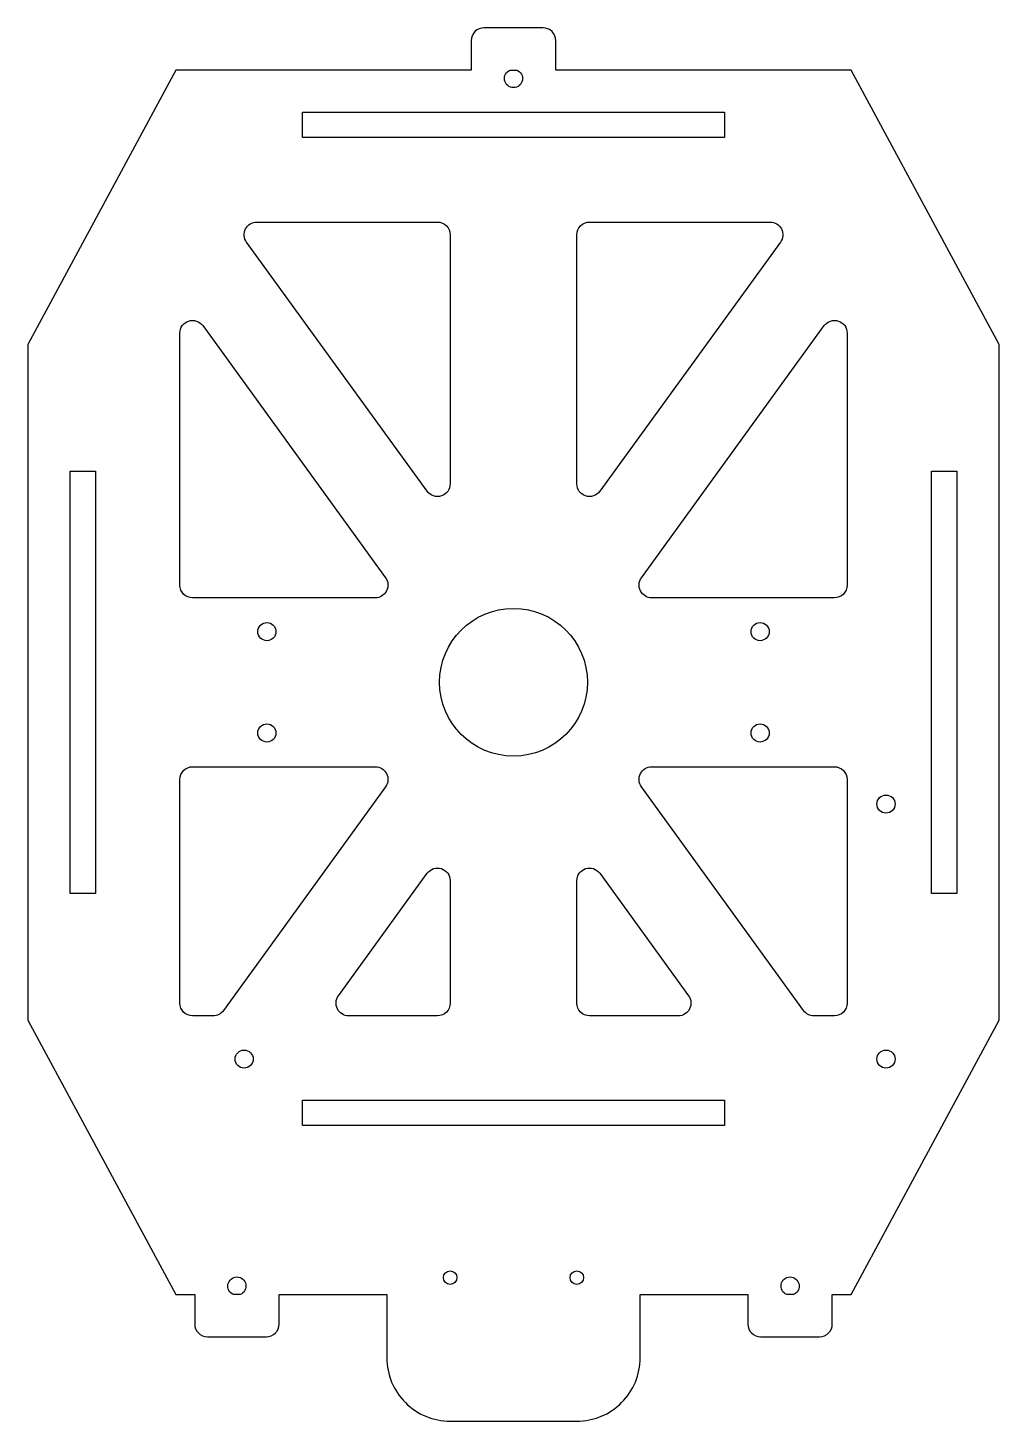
# Model space of a CAD drawing. Header units: millimetres. Extents: x -115 to 115, y -175 to 155.
import ezdxf

# ---------------------------------------------------------------- set-up
doc = ezdxf.new("R2010")
doc.units = ezdxf.units.MM

msp = doc.modelspace()

# ---------------------------------------------------------------- linework, layer by layer
for points in [[(-10, 145), (-80, 145), (-115, 80), (-115, -80), (-80, -145), (-75.5, -145), (-75.5, -152, 0.414214), (-72.5, -155), (-58.5, -155, 0.414214), (-55.5, -152), (-55.5, -145), (-30, -145), (-30, -160, 0.414214), (-15, -175), (15, -175, 0.414214), (30, -160), (30, -145), (55.5, -145), (55.5, -152, 0.414214), (58.5, -155), (72.5, -155, 0.414214), (75.5, -152), (75.5, -145), (80, -145), (115, -80), (115, 80), (80, 145), (10, 145), (10, 152, 0.414214), (7, 155), (-7, 155, 0.414214), (-10, 152)], [(-0.79, 145), (0.79, 145, -5.259911)], [(-20.43, 45.23), (-63.2, 104.24, -0.612402), (-60.77, 109), (-18, 109, -0.414214), (-15, 106), (-15, 46.99, -0.726986)], [(60.77, 109, -0.612402), (63.2, 104.24), (20.43, 45.23, -0.726986), (15, 46.99), (15, 106, -0.414214), (18, 109)], [(-32.73, 20), (-76, 20, -0.414214), (-79, 23), (-79, 82.71, -0.726986), (-73.57, 84.47), (-30.3, 24.76, -0.612402)], [(73.57, 84.47, -0.726986), (79, 82.71), (79, 23, -0.414214), (76, 20), (32.73, 20, -0.612402), (30.3, 24.76)], [(-71.14, -79), (-76, -79, -0.414214), (-79, -76), (-79, -23, -0.414214), (-76, -20), (-32.73, -20, -0.612402), (-30.3, -24.76), (-68.71, -77.76, -0.240386)], [(32.73, -20), (76, -20, -0.414214), (79, -23), (79, -76, -0.414214), (76, -79), (71.14, -79, -0.240386), (68.71, -77.76), (30.3, -24.76, -0.612402)], [(-41.46, -74.24), (-20.43, -45.23, -0.726986), (-15, -46.99), (-15, -76, -0.414214), (-18, -79), (-39.03, -79, -0.612402)], [(39.03, -79), (18, -79, -0.414214), (15, -76), (15, -46.99, -0.726986), (20.43, -45.23), (41.46, -74.24, -0.612402)], [(-64.71, -145), (-66.29, -145, -5.259911)], [(66.29, -145), (64.71, -145, -5.259911)]]:
    msp.add_lwpolyline(points, format="xyb", close=True)
for points in [[(-50, 135), (50, 135), (50, 129), (-50, 129)], [(-105, 50), (-99, 50), (-99, -50), (-105, -50)], [(99, 50), (105, 50), (105, -50), (99, -50)], [(-50, -99), (50, -99), (50, -105), (-50, -105)]]:
    msp.add_lwpolyline(points, close=True)
for centre, radius in [((0, 0), 17.5), ((-58.4, 12), 2.15), ((58.4, 12), 2.15), ((-58.4, -12), 2.15), ((58.4, -12), 2.15), ((88.21, -28.85), 2.15), ((-63.79, -89.25), 2.15), ((88.21, -89.25), 2.15), ((-15, -141), 1.6), ((15, -141), 1.6)]:
    msp.add_circle(centre, radius)

doc.saveas('drawing.dxf')
